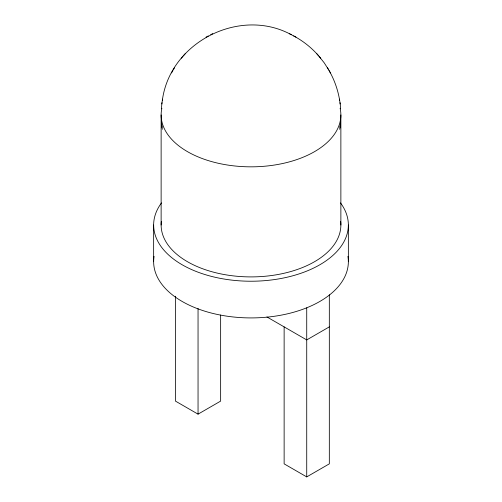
<?xml version="1.0" encoding="UTF-8"?>
<svg xmlns="http://www.w3.org/2000/svg" width="502" height="502" viewBox="0 0 502 502"><rect width="100%" height="100%" fill="white"/><g stroke="black" fill="none" stroke-linecap="round" stroke-linejoin="round"><path stroke-width="0.75" d="M161.349 108.802L161.995 102.69M340.651 121.089L340.005 127.201M162.341 100.406C169.965 42.199 239.881 6.683 291.317 34.701M161.807 103.958L162.529 99.151M339.685 129.328L340.193 125.939M171.546 72.953L172.826 70.719M173.259 69.96L174.508 67.77M181.316 58.194L183.017 56.243M183.45 55.735L185.1 53.846M329.325 326.877L306.728 339.923L266.926 316.95M175.449 296.224L175.449 401.104L198.045 414.15L220.642 401.104L220.642 315.005M284.132 326.877L284.132 463.854L306.728 476.9L329.325 463.854L329.325 294.787M206.065 37.117L208.324 35.937M210.683 34.701L212.71 33.64M293.676 35.937C303.064 40.957 311.566 47.69 318.55 55.735M289.29 33.64L295.935 37.117M318.983 56.243L324.223 62.844L328.741 69.96M316.9 53.846L320.684 58.194M329.174 70.719C335.819 82.322 339.722 95.468 340.651 108.802M327.492 67.77L330.454 72.953M161.349 121.089L162.315 129.328M339.471 99.151L339.659 100.406M340.005 102.69L340.193 103.958M161.807 125.939L161.995 127.201M348.357 225.015L348.357 261.705M340.871 114.945L340.871 225.015M306.728 307.833L306.728 476.9M198.045 308.485L198.045 414.15M161.129 114.945L161.129 225.015M153.643 225.015L153.643 261.705M340.5 202.89A97.357 56.211 0 0 1 251 281.227A97.357 56.211 0 0 1 161.5 202.89M347.917 256.359A97.357 56.211 0 0 1 251 317.917A97.357 56.211 0 0 1 154.083 256.359M340.13 108.294A89.871 51.888 0 0 1 251 166.833A89.871 51.888 0 0 1 161.87 108.294M340.638 221.313A89.871 51.888 0 0 1 251 276.903A89.871 51.888 0 0 1 161.362 221.313"/></g></svg>
